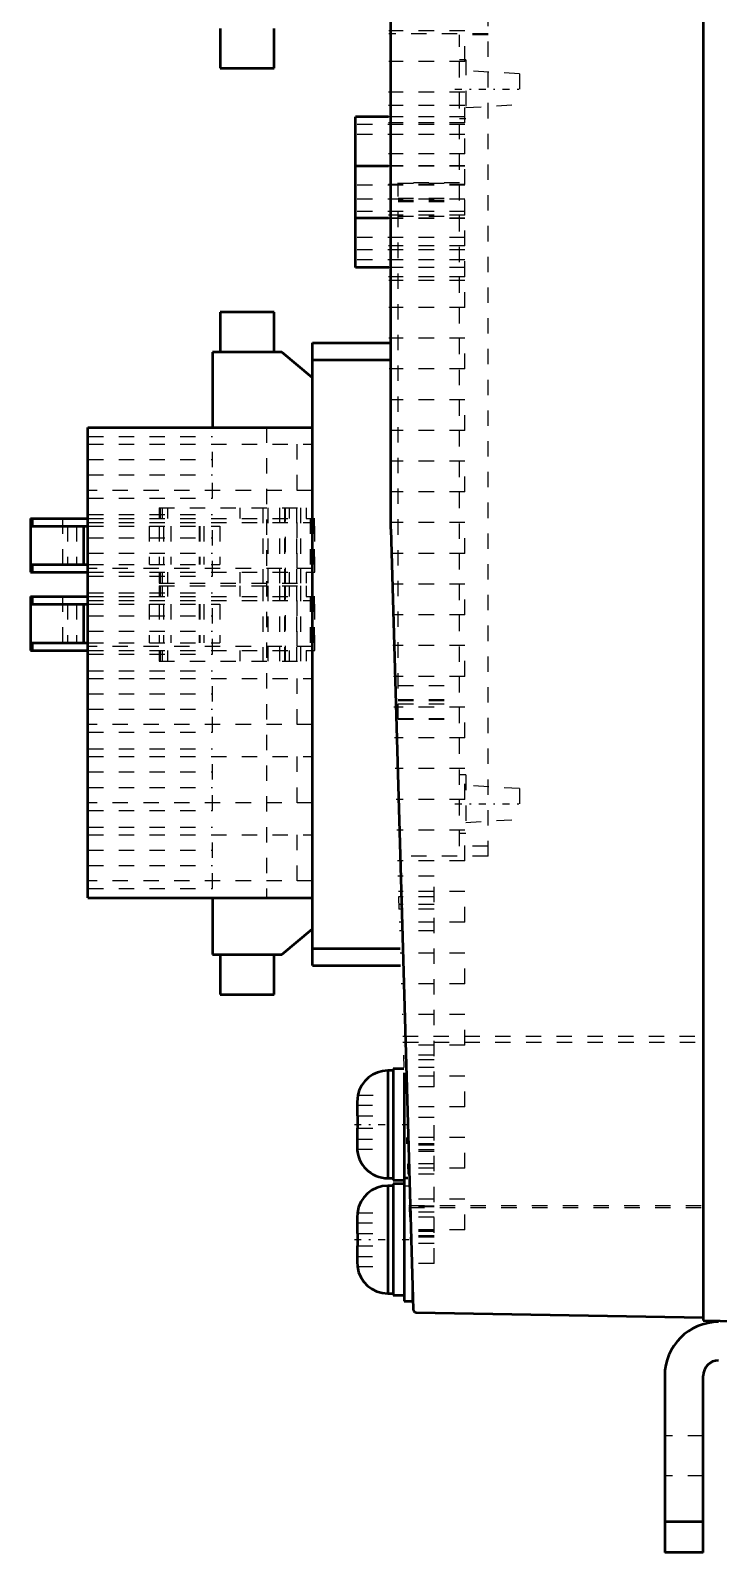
# Model space of a CAD drawing. Header units: millimetres. Extents: x 0 to 285, y 0 to 394.
# Drawn here: x 90.2 to 134.9, y 214.2 to 313.2 of the extents above; entities that cross this region are included whole.
import ezdxf

# ---------------------------------------------------------------- set-up
doc = ezdxf.new("R2010")
doc.units = ezdxf.units.MM
doc.linetypes.add('Center', pattern=[1.5, 0.45, -0.5, 0.05, -0.5])
doc.linetypes.add('Dashed', pattern=[2, 1, -1])
for name, color, linetype, lineweight in [('AM_4', 7, 'Continuous', 50), ('AM_6', 2, 'Continuous', 35), ('AM_7', 7, 'Center', 25), ('AM_9', 6, 'Dashed', 25)]:
    doc.layers.add(name, color=color, linetype=linetype, lineweight=lineweight)

# ---------------------------------------------------------------- blocks, each defined once
blk = doc.blocks.new('4_MCDLN35SF_2_in_MCDLN35SF_1100')
at = {"layer": 'AM_4'}
for p, q in [((133.931, 379.119), (133.931, 229.311)), ((113.627, 280.801), (113.627, 327.428)), ((102.531, 313.355), (102.531, 310.775)), ((106.031, 310.775), (106.031, 313.355)), ((102.531, 310.775), (106.031, 310.775)), ((113.473, 307.615), (111.331, 307.615)), ((111.331, 297.815), (111.331, 307.615)), ((113.474, 304.405), (111.331, 304.405)), ((113.475, 301.025), (111.331, 301.025)), ((113.482, 297.815), (111.331, 297.815)), ((106.031, 294.915), (102.531, 294.915)), ((102.531, 294.915), (102.531, 292.315)), ((106.031, 292.315), (106.031, 294.915)), ((106.531, 292.315), (102.031, 292.315)), ((102.031, 292.315), (102.031, 287.415)), ((108.531, 290.636), (106.531, 292.315)), ((108.531, 292.915), (113.504, 292.915)), ((108.531, 252.415), (108.531, 292.915)), ((108.531, 291.815), (113.512, 291.815)), ((93.931, 256.815), (93.931, 287.415)), ((93.931, 287.415), (108.531, 287.415)), ((90.191, 281.485), (93.931, 281.485)), ((90.191, 281.485), (90.191, 277.985)), ((90.305, 281.485), (90.305, 280.985)), ((90.19, 280.985), (93.931, 280.985)), ((93.631, 280.985), (93.631, 278.485)), ((113.627, 280.801), (115.083, 230.027)), ((90.19, 278.485), (93.931, 278.485)), ((90.305, 278.485), (90.305, 277.985)), ((90.191, 277.985), (93.931, 277.985)), ((90.191, 276.405), (93.931, 276.405)), ((90.191, 276.405), (90.191, 272.905)), ((90.305, 276.405), (90.305, 275.905)), ((90.19, 275.905), (93.931, 275.905)), ((93.631, 275.905), (93.631, 273.405)), ((90.19, 273.405), (93.931, 273.405)), ((90.305, 273.405), (90.305, 272.905)), ((90.191, 272.905), (93.931, 272.905)), ((93.931, 256.815), (108.531, 256.815)), ((102.031, 256.815), (102.031, 253.115)), ((106.531, 253.115), (108.531, 254.793)), ((108.531, 253.515), (114.221, 253.515)), ((102.031, 253.115), (106.531, 253.115)), ((102.531, 253.115), (102.531, 250.515)), ((106.031, 250.515), (106.031, 253.115)), ((108.531, 252.415), (114.254, 252.415)), ((102.531, 250.515), (106.031, 250.515)), ((114.472, 245.685), (113.781, 245.685)), ((113.781, 245.685), (113.781, 238.445)), ((113.781, 245.565), (113.431, 245.565)), ((113.431, 245.565), (113.431, 238.565)), ((114.481, 245.426), (114.481, 230.575)), ((111.431, 243.51), (111.431, 242.615)), ((111.449, 241.815), (111.431, 241.815)), ((111.431, 241.815), (111.431, 240.619)), ((111.431, 240.619), (111.436, 240.465)), ((113.431, 238.565), (113.781, 238.565)), ((113.781, 238.075), (113.431, 238.075)), ((113.431, 238.075), (113.431, 231.075)), ((113.781, 238.445), (114.481, 238.445)), ((114.481, 238.195), (113.781, 238.195)), ((113.781, 238.195), (113.781, 230.955)), ((114.731, 238.575), (114.481, 238.575)), ((111.453, 236.325), (111.431, 236.02)), ((111.431, 236.02), (111.431, 234.975)), ((111.431, 234.975), (111.453, 234.975)), ((111.453, 234.175), (111.431, 234.175)), ((111.431, 234.175), (111.431, 233.129)), ((111.431, 233.129), (111.453, 232.825)), ((111.453, 232.825), (111.447, 232.825)), ((113.431, 231.075), (113.781, 231.075)), ((113.781, 230.955), (114.481, 230.955)), ((115.031, 231.224), (115.031, 230.575)), ((114.481, 230.575), (115.031, 230.575)), ((115.279, 229.836), (133.931, 229.511)), ((133.931, 229.311), (139.431, 229.215)), ((131.431, 225.715), (131.431, 214.215)), ((133.931, 214.215), (133.931, 225.715)), ((133.931, 216.215), (131.431, 216.215)), ((133.931, 214.215), (131.431, 214.215))]:
    blk.add_line(p, q, dxfattribs=at)
for points in [[(111.48, 243.965), (111.446, 243.76), (111.431, 243.51)], [(111.459, 242.615), (111.457, 242.576), (111.448, 242.237), (111.449, 241.815)], [(111.453, 234.975), (111.447, 234.575), (111.453, 234.175)], [(115.083, 230.027), (115.084, 230.01), (115.087, 229.993), (115.092, 229.976), (115.098, 229.96), (115.105, 229.944), (115.114, 229.929), (115.124, 229.914), (115.135, 229.901), (115.147, 229.889), (115.161, 229.878), (115.175, 229.868), (115.19, 229.859), (115.206, 229.851), (115.222, 229.845), (115.239, 229.841), (115.256, 229.838), (115.274, 229.836), (115.279, 229.836)]]:
    blk.add_lwpolyline(points, dxfattribs=at)
for centre, radius, start, end in [((113.431, 243.565), 2, 90, 168.45437), ((113.431, 240.565), 2, 180, 270), ((113.431, 236.075), 2, 90, 172.83017), ((113.431, 233.075), 2, 187.15598, 270), ((134.931, 225.715), 3.5, 90, 180), ((134.931, 225.715), 1, 90, 180)]:
    blk.add_arc(centre, radius, start, end, dxfattribs=at)
at = {"layer": 'AM_7'}
for p, q in [((117.791, 309.415), (122.191, 309.415)), ((117.791, 262.915), (122.191, 262.915)), ((111.251, 242.065), (115.211, 242.065)), ((111.251, 234.575), (115.211, 234.575))]:
    blk.add_line(p, q, dxfattribs=at)
at = {"layer": 'AM_9'}
for p, q in [((119.941, 259.515), (119.941, 347.605)), ((119.941, 313.015), (113.491, 313.015)), ((118.431, 313.215), (113.492, 313.215)), ((119.941, 312.945), (118.091, 312.945)), ((118.091, 260.165), (118.091, 312.945)), ((118.431, 311.215), (118.431, 313.215)), ((118.431, 311.215), (113.482, 311.215)), ((118.491, 311.315), (118.091, 311.315)), ((118.491, 311.315), (118.491, 307.515)), ((121.991, 310.415), (118.491, 310.615)), ((121.991, 310.415), (121.991, 308.415)), ((118.431, 309.215), (113.475, 309.215)), ((118.431, 295.215), (118.431, 309.215)), ((118.431, 308.355), (113.473, 308.355)), ((118.491, 308.215), (121.991, 308.415)), ((118.431, 307.115), (111.331, 307.115)), ((118.431, 307.215), (113.47, 307.215)), ((118.431, 307.615), (113.473, 307.615)), ((118.091, 307.515), (118.491, 307.515)), ((118.431, 306.465), (111.331, 306.465)), ((118.431, 305.215), (113.468, 305.215)), ((118.431, 304.425), (113.468, 304.425)), ((118.431, 304.405), (113.474, 304.405)), ((118.431, 303.165), (111.331, 303.165)), ((118.431, 303.215), (113.468, 303.215)), ((118.091, 303.324), (114.091, 303.324)), ((114.091, 268.431), (114.091, 303.324)), ((114.091, 303.29), (118.091, 303.29)), ((118.431, 302.265), (111.331, 302.265)), ((114.091, 302.324), (118.091, 302.324)), ((114.091, 302.195), (118.091, 302.195)), ((114.091, 302.111), (118.091, 302.111)), ((118.431, 301.465), (111.331, 301.465)), ((118.431, 301.215), (113.47, 301.215)), ((118.431, 301.025), (113.475, 301.025)), ((114.091, 301.145), (118.091, 301.145)), ((118.431, 300.995), (113.47, 300.995)), ((118.431, 299.765), (111.331, 299.765)), ((118.431, 299.215), (113.475, 299.215)), ((118.431, 298.965), (111.331, 298.965)), ((118.431, 298.315), (111.331, 298.315)), ((118.431, 297.215), (113.481, 297.215)), ((118.431, 297.815), (113.482, 297.815)), ((118.431, 296.965), (113.483, 296.965)), ((118.431, 295.215), (113.491, 295.215)), ((118.431, 293.215), (113.502, 293.215)), ((118.431, 291.215), (118.431, 293.215)), ((118.431, 291.215), (113.516, 291.215)), ((118.431, 289.215), (113.533, 289.215)), ((118.431, 287.215), (118.431, 289.215)), ((105.531, 287.415), (105.531, 256.815)), ((118.431, 287.215), (113.551, 287.215)), ((93.931, 286.815), (102.031, 286.815)), ((93.931, 286.315), (108.531, 286.315)), ((102.031, 282.815), (102.031, 286.815)), ((107.531, 283.315), (107.531, 286.315)), ((93.931, 285.315), (102.031, 285.315)), ((118.431, 285.215), (113.573, 285.215)), ((118.431, 283.215), (118.431, 285.215)), ((93.931, 284.315), (102.031, 284.315)), ((108.531, 283.315), (93.931, 283.315)), ((118.431, 283.215), (113.596, 283.215)), ((93.931, 282.815), (102.031, 282.815)), ((92.266, 281.485), (92.266, 277.985)), ((93.931, 281.735), (102.031, 281.735)), ((93.931, 281.485), (107.017, 281.485)), ((93.931, 281.235), (108.531, 281.235)), ((98.554, 282.185), (98.554, 281.485)), ((98.554, 282.185), (108.583, 282.185)), ((98.584, 282.185), (98.584, 281.485)), ((98.629, 282.185), (98.629, 281.485)), ((98.756, 282.185), (98.756, 281.485)), ((99.091, 282.185), (99.091, 281.485)), ((102.031, 277.735), (102.031, 281.735)), ((103.8, 282.185), (103.8, 281.485)), ((105.295, 282.185), (105.295, 277.285)), ((105.624, 282.185), (105.624, 277.285)), ((106.391, 282.185), (106.391, 277.285)), ((106.719, 282.185), (106.719, 277.285)), ((106.772, 277.285), (106.772, 282.185)), ((107.017, 282.185), (107.017, 281.485)), ((107.488, 282.185), (107.488, 277.285)), ((107.531, 278.235), (107.531, 281.235)), ((107.752, 282.185), (107.752, 277.285)), ((108.111, 282.185), (108.111, 281.485)), ((108.111, 281.485), (108.68, 281.485)), ((108.385, 281.485), (108.385, 277.985)), ((108.512, 282.185), (108.512, 281.485)), ((108.583, 281.485), (108.583, 282.185)), ((108.636, 281.485), (108.636, 277.985)), ((108.68, 277.985), (108.68, 281.485)), ((92.601, 280.985), (92.601, 278.485)), ((93.191, 280.985), (93.191, 278.485)), ((93.601, 280.985), (93.601, 278.485)), ((93.931, 280.985), (102.494, 280.985)), ((93.931, 280.235), (102.031, 280.235)), ((97.899, 280.985), (97.899, 278.485)), ((98.56, 280.985), (98.56, 278.485)), ((98.841, 280.985), (98.841, 278.485)), ((99.313, 280.985), (99.313, 278.485)), ((101.161, 280.985), (101.161, 278.485)), ((101.205, 280.985), (101.205, 278.485)), ((101.455, 280.985), (101.455, 278.485)), ((102.494, 280.985), (102.494, 278.485)), ((118.431, 281.215), (113.622, 281.215)), ((118.431, 279.215), (118.431, 281.215)), ((93.931, 279.235), (102.031, 279.235)), ((93.931, 278.485), (102.494, 278.485)), ((118.431, 279.215), (113.65, 279.215)), ((108.531, 278.235), (93.931, 278.235)), ((93.931, 277.985), (107.017, 277.985)), ((93.931, 277.735), (102.031, 277.735)), ((98.554, 277.985), (98.554, 277.285)), ((98.554, 277.285), (108.583, 277.285)), ((98.584, 277.985), (98.584, 277.285)), ((98.629, 277.985), (98.629, 277.285)), ((98.756, 277.985), (98.756, 277.285)), ((99.091, 277.985), (99.091, 277.285)), ((103.8, 277.985), (103.8, 277.285)), ((107.017, 277.985), (107.017, 277.285)), ((108.111, 277.985), (108.111, 277.285)), ((108.111, 277.985), (108.68, 277.985)), ((108.512, 277.985), (108.512, 277.285)), ((108.583, 277.285), (108.583, 277.985)), ((92.266, 276.405), (92.266, 272.905)), ((93.931, 276.655), (102.031, 276.655)), ((93.931, 276.405), (107.017, 276.405)), ((98.554, 277.105), (98.554, 276.405)), ((98.554, 277.105), (108.583, 277.105)), ((98.584, 277.105), (98.584, 276.405)), ((98.629, 277.105), (98.629, 276.405)), ((98.756, 277.105), (98.756, 276.405)), ((99.091, 277.105), (99.091, 276.405)), ((102.031, 272.655), (102.031, 276.655)), ((103.8, 277.105), (103.8, 276.405)), ((105.295, 277.105), (105.295, 272.205)), ((105.624, 277.105), (105.624, 272.205)), ((106.391, 277.105), (106.391, 272.205)), ((106.719, 277.105), (106.719, 272.205)), ((106.772, 272.205), (106.772, 277.105)), ((107.017, 277.105), (107.017, 276.405)), ((107.488, 277.105), (107.488, 272.205)), ((107.752, 277.105), (107.752, 272.205)), ((108.111, 277.105), (108.111, 276.405)), ((108.111, 276.405), (108.68, 276.405)), ((108.385, 276.405), (108.385, 272.905)), ((108.512, 277.105), (108.512, 276.405)), ((108.583, 276.405), (108.583, 277.105)), ((108.636, 276.405), (108.636, 272.905)), ((108.68, 272.905), (108.68, 276.405)), ((118.431, 277.215), (113.68, 277.215)), ((118.431, 275.215), (118.431, 277.215)), ((92.601, 275.905), (92.601, 273.405)), ((93.191, 275.905), (93.191, 273.405)), ((93.601, 275.905), (93.601, 273.405)), ((93.931, 276.155), (108.531, 276.155)), ((93.931, 275.905), (102.494, 275.905)), ((97.899, 275.905), (97.899, 273.405)), ((98.56, 275.905), (98.56, 273.405)), ((98.841, 275.905), (98.841, 273.405)), ((99.313, 275.905), (99.313, 273.405)), ((101.161, 275.905), (101.161, 273.405)), ((101.205, 275.905), (101.205, 273.405)), ((101.455, 275.905), (101.455, 273.405)), ((102.494, 275.905), (102.494, 273.405)), ((107.531, 273.155), (107.531, 276.155)), ((93.931, 275.155), (102.031, 275.155)), ((118.431, 275.215), (113.713, 275.215)), ((93.931, 274.155), (102.031, 274.155)), ((93.931, 273.405), (102.494, 273.405)), ((108.531, 273.155), (93.931, 273.155)), ((93.931, 272.905), (107.017, 272.905)), ((93.931, 272.655), (102.031, 272.655)), ((98.554, 272.905), (98.554, 272.205)), ((98.584, 272.905), (98.584, 272.205)), ((98.629, 272.905), (98.629, 272.205)), ((98.756, 272.905), (98.756, 272.205)), ((99.091, 272.905), (99.091, 272.205)), ((103.8, 272.905), (103.8, 272.205)), ((107.017, 272.905), (107.017, 272.205)), ((108.111, 272.905), (108.111, 272.205)), ((108.111, 272.905), (108.68, 272.905)), ((108.512, 272.905), (108.512, 272.205)), ((108.583, 272.205), (108.583, 272.905)), ((118.431, 273.215), (113.748, 273.215)), ((118.431, 271.215), (118.431, 273.215)), ((93.931, 271.575), (102.031, 271.575)), ((98.554, 272.205), (108.583, 272.205)), ((102.031, 267.575), (102.031, 271.575)), ((93.931, 271.075), (108.531, 271.075)), ((107.531, 268.075), (107.531, 271.075)), ((118.431, 271.215), (113.786, 271.215)), ((114.091, 270.61), (118.091, 270.61)), ((93.931, 270.075), (102.031, 270.075)), ((114.091, 269.715), (118.091, 269.715)), ((114.091, 269.644), (118.091, 269.644)), ((114.091, 269.431), (118.091, 269.431)), ((93.931, 269.075), (102.031, 269.075)), ((118.431, 269.215), (113.826, 269.215)), ((114.091, 268.465), (118.091, 268.465)), ((114.091, 268.431), (118.091, 268.431)), ((118.431, 267.215), (118.431, 269.215)), ((108.531, 268.075), (93.931, 268.075)), ((93.931, 267.575), (102.031, 267.575)), ((93.931, 266.495), (102.031, 266.495)), ((102.031, 262.495), (102.031, 266.495)), ((118.431, 267.215), (113.868, 267.215)), ((93.931, 265.995), (108.531, 265.995)), ((107.531, 262.995), (107.531, 265.995)), ((93.931, 264.995), (102.031, 264.995)), ((118.431, 265.215), (113.913, 265.215)), ((118.491, 264.815), (118.091, 264.815)), ((118.431, 263.215), (118.431, 265.215)), ((118.491, 264.815), (118.491, 261.015)), ((93.931, 263.995), (102.031, 263.995)), ((121.991, 263.915), (118.491, 264.115)), ((121.991, 263.915), (121.991, 261.915)), ((108.531, 262.995), (93.931, 262.995)), ((93.931, 262.495), (102.031, 262.495)), ((118.431, 263.215), (113.96, 263.215)), ((93.931, 261.415), (102.031, 261.415)), ((102.031, 257.415), (102.031, 261.415)), ((118.491, 261.715), (121.991, 261.915)), ((93.931, 260.915), (108.531, 260.915)), ((107.531, 257.915), (107.531, 260.915)), ((118.431, 261.215), (114.009, 261.215)), ((118.091, 261.015), (118.491, 261.015)), ((118.431, 259.215), (118.431, 261.215)), ((93.931, 259.915), (102.031, 259.915)), ((119.941, 259.515), (114.053, 259.515)), ((119.941, 260.165), (118.091, 260.165)), ((93.931, 258.915), (102.031, 258.915)), ((118.431, 259.215), (114.061, 259.215)), ((108.531, 257.915), (93.931, 257.915)), ((116.431, 258.215), (114.087, 258.215)), ((116.431, 244.515), (116.431, 258.215)), ((93.931, 257.415), (102.031, 257.415)), ((118.431, 257.215), (114.115, 257.215)), ((114.124, 256.865), (114.147, 256.065)), ((116.431, 256.865), (114.124, 256.865)), ((118.431, 255.215), (118.431, 257.215)), ((116.431, 256.365), (114.138, 256.365)), ((116.431, 256.065), (114.147, 256.065)), ((118.431, 255.215), (114.171, 255.215)), ((116.431, 254.665), (114.187, 254.665)), ((118.431, 253.215), (114.23, 253.215)), ((118.431, 251.215), (118.431, 253.215)), ((118.431, 251.215), (114.291, 251.215)), ((118.431, 249.215), (114.354, 249.215)), ((118.431, 247.215), (118.431, 249.215)), ((114.4, 247.815), (133.931, 247.815)), ((114.413, 247.415), (133.931, 247.415)), ((118.431, 247.215), (114.42, 247.215)), ((114.442, 246.565), (114.469, 245.765)), ((116.431, 246.565), (114.442, 246.565)), ((116.431, 246.265), (114.452, 246.265)), ((116.431, 245.765), (114.469, 245.765)), ((118.431, 245.215), (114.488, 245.215)), ((118.431, 243.215), (118.431, 245.215)), ((111.48, 243.965), (113.431, 243.965)), ((116.431, 244.515), (114.513, 244.515)), ((111.431, 243.315), (113.431, 243.315)), ((111.459, 242.615), (113.431, 242.615)), ((118.431, 243.215), (114.559, 243.215)), ((111.449, 241.815), (113.431, 241.815)), ((116.431, 242.515), (114.584, 242.515)), ((116.431, 233.015), (116.431, 242.515)), ((111.431, 241.115), (113.431, 241.115)), ((118.431, 241.215), (114.632, 241.215)), ((114.632, 241.215), (114.647, 240.805)), ((116.431, 240.805), (114.647, 240.805)), ((116.431, 240.765), (114.648, 240.765)), ((116.431, 240.715), (114.65, 240.715)), ((118.431, 239.215), (118.431, 241.215)), ((111.436, 240.465), (113.431, 240.465)), ((116.431, 240.422), (114.661, 240.422)), ((116.431, 240.415), (114.661, 240.415)), ((116.431, 240.315), (114.665, 240.315)), ((114.696, 239.493), (114.722, 238.821)), ((116.431, 239.493), (114.696, 239.493)), ((116.431, 239.222), (114.706, 239.222)), ((118.431, 239.215), (114.707, 239.215)), ((116.431, 238.833), (114.721, 238.833)), ((116.431, 238.821), (114.722, 238.821)), ((114.481, 238.065), (114.749, 238.065)), ((114.733, 238.575), (114.731, 238.575)), ((118.431, 237.215), (114.784, 237.215)), ((114.801, 236.785), (133.931, 236.785)), ((116.431, 236.75), (114.803, 236.75)), ((114.804, 236.708), (114.831, 236.036)), ((116.431, 236.708), (114.804, 236.708)), ((114.806, 236.664), (133.931, 236.664)), ((118.431, 235.215), (118.431, 237.215)), ((111.431, 235.675), (113.431, 235.675)), ((111.453, 236.325), (113.431, 236.325)), ((116.431, 236.361), (114.818, 236.361)), ((116.431, 236.036), (114.831, 236.036)), ((111.453, 234.975), (113.431, 234.975)), ((118.431, 235.215), (114.864, 235.215)), ((116.431, 235.115), (114.868, 235.115)), ((116.431, 235.108), (114.869, 235.108)), ((116.431, 234.815), (114.881, 234.815)), ((116.431, 234.765), (114.883, 234.765)), ((114.884, 234.725), (114.901, 234.315)), ((116.431, 234.725), (114.884, 234.725)), ((111.453, 234.175), (113.431, 234.175)), ((116.431, 234.315), (114.901, 234.315)), ((111.431, 233.475), (113.431, 233.475)), ((111.453, 232.825), (113.431, 232.825)), ((116.431, 233.015), (114.955, 233.015)), ((133.931, 221.815), (131.431, 221.815)), ((133.931, 219.215), (131.431, 219.215))]:
    blk.add_line(p, q, dxfattribs=at)
at = {"layer": 'AM_6', "flags": 8}
for tag, p in [('NN', (289.931, 394.215)), ('NT', (289.931, 393.715)), ('NB', (289.931, 393.215)), ('NBSYN', (289.931, 392.715)), ('CNSORDERNO', (289.931, 391.715)), ('LINA', (289.931, 392.215)), ('F', (289.931, 391.215)), ('MC', (289.931, 390.715)), ('PSV', (289.931, 390.215)), ('ES', (289.931, 389.715)), ('COMPANY', (289.931, 389.215))]:
    blk.add_attdef(tag, p, '', height=0.5, dxfattribs=at)
blk = doc.blocks.new('1_MCDLN35SF_1100')
blk.add_blockref('4_MCDLN35SF_2_in_MCDLN35SF_1100', (0, 0))
at = {"layer": 'AM_6', "flags": 8}
for tag, p in [('NN', (289.931, 394.215)), ('NT', (289.931, 393.715)), ('NB', (289.931, 393.215)), ('NBSYN', (289.931, 392.715)), ('CNSORDERNO', (289.931, 391.715)), ('LINA', (289.931, 392.215)), ('F', (289.931, 391.215)), ('MC', (289.931, 390.715)), ('PSV', (289.931, 390.215)), ('ES', (289.931, 389.715)), ('COMPANY', (289.931, 389.215))]:
    blk.add_attdef(tag, p, '', height=0.5, dxfattribs=at)

msp = doc.modelspace()

# ---------------------------------------------------------------- block references
msp.add_blockref('1_MCDLN35SF_1100', (0, 0))

doc.saveas('drawing.dxf')
